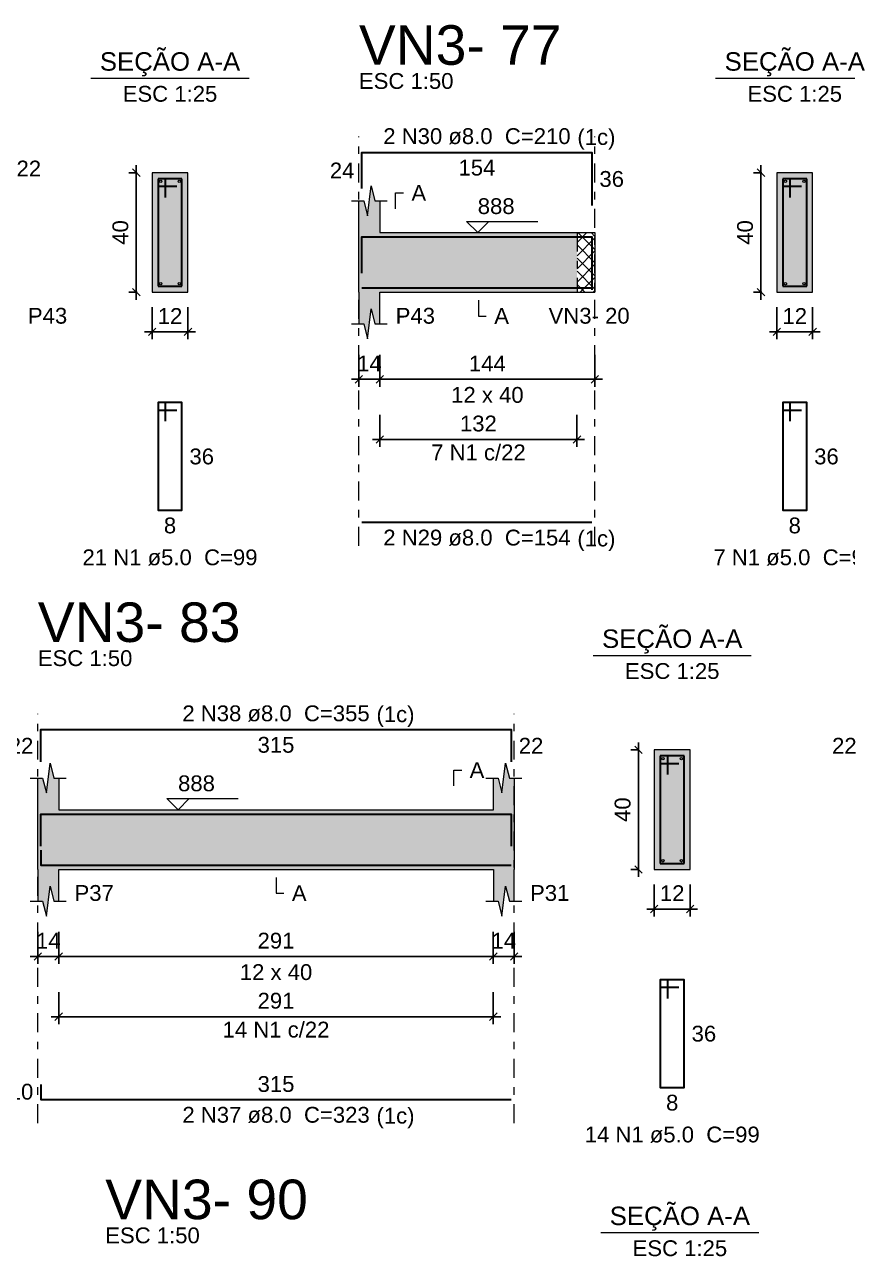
# Model space of a CAD drawing. Header units: millimetres. Extents: x -8 to 605, y -494 to 220.
# Drawn here: x 505.22 to 516.24, y -471.63 to -455.14 of the extents above; entities that cross this region are included whole.
import ezdxf

# ---------------------------------------------------------------- set-up
doc = ezdxf.new("R2010")
doc.units = ezdxf.units.MM
doc.header["$MEASUREMENT"] = 0
doc.linetypes.add('DASHDOT', pattern=[2.54, 1.27, -0.635, 0, -0.635])
doc.linetypes.add('NULL', pattern=[0])
for name, color, linetype, lineweight in [('Descrição da armadura', 7, 'Continuous', 0), ('DT-Barras na forma', 7, 'Continuous', 30), ('DT-Barras no corte', 5, 'Continuous', 5), ('DT-Barras rebatidas', 7, 'Continuous', 30), ('DT-Cotas', 7, 'Continuous', 5), ('DT-Forma', 5, 'Continuous', 5), ('DT-Hachura forma vigas', 252, 'Continuous', 5), ('DT-Hachura intersecção vigas', 9, 'Continuous', 5), ('DT-Hachura seção vigas', 252, 'Continuous', 5), ('DT-Pontilhado', 9, 'DASHDOT', 5), ('DT-Textos', 7, 'Continuous', 5), ('DT-Título', 5, 'Continuous', 20), ('Textos armaduras', 7, 'Continuous', 0)]:
    doc.layers.add(name, color=color, linetype=linetype, lineweight=lineweight)
doc.styles.add('Arial', font='arial.ttf')
doc.dimstyles.new('UM_25.000000', dxfattribs={"dimtxt": 0.18, "dimasz": 0.1, "dimexe": 0.1, "dimexo": 0.2, "dimgap": 0, "dimtad": 1, "dimtih": 1, "dimtoh": 1, "dimdec": 1, "dimlfac": 25, "dimzin": 0, "dimdsep": 46, "dimtxsty": 'Standard', "dimcen": 0.09, "dimdle": 0.1, "dimadec": 1, "dimazin": 2, "dimtfac": 1, "dimtdec": 4, "dimtofl": 0, "dimtmove": 0, "dimatfit": 3, "dimfxl": 1, "dimtolj": 1, "dimarcsym": 0})
doc.dimstyles.new('UM_50.000000', dxfattribs={"dimtxt": 0.18, "dimasz": 0.1, "dimexe": 0.1, "dimexo": 0.2, "dimgap": 0, "dimtad": 1, "dimtih": 1, "dimtoh": 1, "dimdec": 1, "dimlfac": 50, "dimzin": 0, "dimdsep": 46, "dimtxsty": 'Standard', "dimcen": 0.09, "dimdle": 0.1, "dimadec": 1, "dimazin": 2, "dimtfac": 1, "dimtdec": 4, "dimtofl": 0, "dimtmove": 0, "dimatfit": 3, "dimfxl": 1, "dimtolj": 1, "dimarcsym": 0})

# ---------------------------------------------------------------- blocks, each defined once
blk = doc.blocks.new('_Oblique')
at = {"color": 0, "linetype": 'ByBlock', "lineweight": -2}
blk.add_line((-0.5, -0.5), (0.5, 0.5), dxfattribs=at)
blk = doc.blocks.new('*D5170')
at = {"layer": 'Defpoints', "color": 0, "transparency": 16777216}
for p in [(506.72, -457.126), (506.932, -457.126), (506.932, -458.726)]:
    blk.add_point(p, dxfattribs=at)
at = {"layer": 'DT-Cotas', "color": 0, "lineweight": -2, "transparency": 16777216}
for p, q in [((506.72, -458.826), (506.72, -457.026)), ((506.732, -457.126), (506.62, -457.126)), ((506.732, -458.726), (506.62, -458.726))]:
    blk.add_line(p, q, dxfattribs=at)
at = {"layer": 'DT-Cotas', "color": 0, "lineweight": -2, "transparency": 16777216, "xscale": 0.1, "yscale": 0.1, "zscale": 0.1}
for p, rotation in [((506.72, -457.126), 90), ((506.72, -458.726), 270)]:
    blk.add_blockref('_Oblique', p, dxfattribs=dict(at, rotation=rotation))
at = {"layer": 'DT-Cotas', "color": 7, "transparency": 16777216, "insert": (506.508, -457.926), "char_height": 0.2118, "attachment_point": 5, "rotation": 90, "style": 'Arial'}
blk.add_mtext('\\A1;40', dxfattribs=at)
blk = doc.blocks.new('*D5171')
at = {"layer": 'Defpoints', "color": 0, "transparency": 16777216}
for p in [(506.932, -458.726), (507.412, -458.726), (507.412, -459.256)]:
    blk.add_point(p, dxfattribs=at)
at = {"layer": 'DT-Cotas', "color": 0, "lineweight": -2, "transparency": 16777216}
for p, q in [((506.932, -458.926), (506.932, -459.356)), ((507.412, -458.926), (507.412, -459.356)), ((506.832, -459.256), (507.512, -459.256))]:
    blk.add_line(p, q, dxfattribs=at)
at = {"layer": 'DT-Cotas', "color": 0, "lineweight": -2, "transparency": 16777216, "xscale": 0.1, "yscale": 0.1, "zscale": 0.1, "rotation": 180}
blk.add_blockref('_Oblique', (506.932, -459.256), dxfattribs=at)
at = {"layer": 'DT-Cotas', "color": 0, "lineweight": -2, "transparency": 16777216, "xscale": 0.1, "yscale": 0.1, "zscale": 0.1}
blk.add_blockref('_Oblique', (507.412, -459.256), dxfattribs=at)
at = {"layer": 'DT-Cotas', "color": 7, "transparency": 16777216, "insert": (507.172, -459.044), "char_height": 0.2118, "attachment_point": 5, "rotation": 0.0057, "style": 'Arial'}
blk.add_mtext('\\A1;12', dxfattribs=at)
blk = doc.blocks.new('*D5189')
at = {"layer": 'Defpoints', "color": 0, "transparency": 16777216}
for p in [(509.701, -459.362), (509.981, -459.362), (509.981, -459.891)]:
    blk.add_point(p, dxfattribs=at)
at = {"layer": 'DT-Cotas', "color": 0, "lineweight": -2, "transparency": 16777216}
for p, q in [((509.701, -459.562), (509.701, -459.991)), ((509.981, -459.562), (509.981, -459.991)), ((509.601, -459.891), (510.081, -459.891))]:
    blk.add_line(p, q, dxfattribs=at)
at = {"layer": 'DT-Cotas', "color": 0, "lineweight": -2, "transparency": 16777216, "xscale": 0.1, "yscale": 0.1, "zscale": 0.1, "rotation": 180}
blk.add_blockref('_Oblique', (509.701, -459.891), dxfattribs=at)
at = {"layer": 'DT-Cotas', "color": 0, "lineweight": -2, "transparency": 16777216, "xscale": 0.1, "yscale": 0.1, "zscale": 0.1}
blk.add_blockref('_Oblique', (509.981, -459.891), dxfattribs=at)
at = {"layer": 'DT-Cotas', "color": 7, "transparency": 16777216, "insert": (509.841, -459.68), "char_height": 0.2118, "attachment_point": 5, "rotation": 0.0057, "style": 'Arial'}
blk.add_mtext('\\A1;14', dxfattribs=at)
blk = doc.blocks.new('*D5190')
at = {"layer": 'Defpoints', "color": 0, "transparency": 16777216}
for p in [(509.981, -459.362), (512.861, -459.362), (512.861, -459.891)]:
    blk.add_point(p, dxfattribs=at)
at = {"layer": 'DT-Cotas', "color": 0, "lineweight": -2, "transparency": 16777216}
for p, q in [((509.981, -459.562), (509.981, -459.991)), ((512.861, -459.562), (512.861, -459.991)), ((509.881, -459.891), (512.961, -459.891))]:
    blk.add_line(p, q, dxfattribs=at)
at = {"layer": 'DT-Cotas', "color": 0, "lineweight": -2, "transparency": 16777216, "xscale": 0.1, "yscale": 0.1, "zscale": 0.1, "rotation": 180}
blk.add_blockref('_Oblique', (509.981, -459.891), dxfattribs=at)
at = {"layer": 'DT-Cotas', "color": 0, "lineweight": -2, "transparency": 16777216, "xscale": 0.1, "yscale": 0.1, "zscale": 0.1}
blk.add_blockref('_Oblique', (512.861, -459.891), dxfattribs=at)
at = {"layer": 'DT-Cotas', "color": 7, "transparency": 16777216, "insert": (511.421, -459.68), "char_height": 0.2118, "attachment_point": 5, "rotation": 0.0057, "style": 'Arial'}
blk.add_mtext('\\A1;144', dxfattribs=at)
blk = doc.blocks.new('*D5191')
at = {"layer": 'Defpoints', "color": 0, "transparency": 16777216}
for p in [(515.085, -457.126), (515.297, -457.126), (515.297, -458.726)]:
    blk.add_point(p, dxfattribs=at)
at = {"layer": 'DT-Cotas', "color": 0, "lineweight": -2, "transparency": 16777216}
for p, q in [((515.085, -458.826), (515.085, -457.026)), ((515.097, -457.126), (514.985, -457.126)), ((515.097, -458.726), (514.985, -458.726))]:
    blk.add_line(p, q, dxfattribs=at)
at = {"layer": 'DT-Cotas', "color": 0, "lineweight": -2, "transparency": 16777216, "xscale": 0.1, "yscale": 0.1, "zscale": 0.1}
for p, rotation in [((515.085, -457.126), 90), ((515.085, -458.726), 270)]:
    blk.add_blockref('_Oblique', p, dxfattribs=dict(at, rotation=rotation))
at = {"layer": 'DT-Cotas', "color": 7, "transparency": 16777216, "insert": (514.873, -457.926), "char_height": 0.2118, "attachment_point": 5, "rotation": 90, "style": 'Arial'}
blk.add_mtext('\\A1;40', dxfattribs=at)
blk = doc.blocks.new('*D5192')
at = {"layer": 'Defpoints', "color": 0, "transparency": 16777216}
for p in [(515.297, -458.726), (515.777, -458.726), (515.777, -459.256)]:
    blk.add_point(p, dxfattribs=at)
at = {"layer": 'DT-Cotas', "color": 0, "lineweight": -2, "transparency": 16777216}
for p, q in [((515.297, -458.926), (515.297, -459.356)), ((515.777, -458.926), (515.777, -459.356)), ((515.197, -459.256), (515.877, -459.256))]:
    blk.add_line(p, q, dxfattribs=at)
at = {"layer": 'DT-Cotas', "color": 0, "lineweight": -2, "transparency": 16777216, "xscale": 0.1, "yscale": 0.1, "zscale": 0.1, "rotation": 180}
blk.add_blockref('_Oblique', (515.297, -459.256), dxfattribs=at)
at = {"layer": 'DT-Cotas', "color": 0, "lineweight": -2, "transparency": 16777216, "xscale": 0.1, "yscale": 0.1, "zscale": 0.1}
blk.add_blockref('_Oblique', (515.777, -459.256), dxfattribs=at)
at = {"layer": 'DT-Cotas', "color": 7, "transparency": 16777216, "insert": (515.537, -459.044), "char_height": 0.2118, "attachment_point": 5, "rotation": 0.0057, "style": 'Arial'}
blk.add_mtext('\\A1;12', dxfattribs=at)
blk = doc.blocks.new('*D5193')
at = {"layer": 'Defpoints', "color": 0, "transparency": 16777216}
for p in [(509.981, -460.167), (512.621, -460.167), (512.621, -460.696)]:
    blk.add_point(p, dxfattribs=at)
at = {"layer": 'DT-Cotas', "color": 0, "lineweight": -2, "transparency": 16777216}
for p, q in [((509.981, -460.367), (509.981, -460.796)), ((512.621, -460.367), (512.621, -460.796)), ((509.881, -460.696), (512.721, -460.696))]:
    blk.add_line(p, q, dxfattribs=at)
at = {"layer": 'DT-Cotas', "color": 0, "lineweight": -2, "transparency": 16777216, "xscale": 0.1, "yscale": 0.1, "zscale": 0.1, "rotation": 180}
blk.add_blockref('_Oblique', (509.981, -460.696), dxfattribs=at)
at = {"layer": 'DT-Cotas', "color": 0, "lineweight": -2, "transparency": 16777216, "xscale": 0.1, "yscale": 0.1, "zscale": 0.1}
blk.add_blockref('_Oblique', (512.621, -460.696), dxfattribs=at)
at = {"layer": 'DT-Cotas', "color": 7, "transparency": 16777216, "insert": (511.301, -460.484), "char_height": 0.2118, "attachment_point": 5, "rotation": 0.0057, "style": 'Arial'}
blk.add_mtext('\\A1;132', dxfattribs=at)
blk = doc.blocks.new('*D5237')
at = {"layer": 'Defpoints', "color": 0, "transparency": 16777216}
for p in [(505.401, -467.086), (505.681, -467.086), (505.681, -467.615)]:
    blk.add_point(p, dxfattribs=at)
at = {"layer": 'DT-Cotas', "color": 0, "lineweight": -2, "transparency": 16777216}
for p, q in [((505.401, -467.286), (505.401, -467.715)), ((505.681, -467.286), (505.681, -467.715)), ((505.301, -467.615), (505.781, -467.615))]:
    blk.add_line(p, q, dxfattribs=at)
at = {"layer": 'DT-Cotas', "color": 0, "lineweight": -2, "transparency": 16777216, "xscale": 0.1, "yscale": 0.1, "zscale": 0.1, "rotation": 180}
blk.add_blockref('_Oblique', (505.401, -467.615), dxfattribs=at)
at = {"layer": 'DT-Cotas', "color": 0, "lineweight": -2, "transparency": 16777216, "xscale": 0.1, "yscale": 0.1, "zscale": 0.1}
blk.add_blockref('_Oblique', (505.681, -467.615), dxfattribs=at)
at = {"layer": 'DT-Cotas', "color": 7, "transparency": 16777216, "insert": (505.541, -467.404), "char_height": 0.2118, "attachment_point": 5, "rotation": 0.0057, "style": 'Arial'}
blk.add_mtext('\\A1;14', dxfattribs=at)
blk = doc.blocks.new('*D5238')
at = {"layer": 'Defpoints', "color": 0, "transparency": 16777216}
for p in [(505.681, -467.086), (511.501, -467.086), (511.501, -467.615)]:
    blk.add_point(p, dxfattribs=at)
at = {"layer": 'DT-Cotas', "color": 0, "lineweight": -2, "transparency": 16777216}
for p, q in [((505.681, -467.286), (505.681, -467.715)), ((511.501, -467.286), (511.501, -467.715)), ((505.581, -467.615), (511.601, -467.615))]:
    blk.add_line(p, q, dxfattribs=at)
at = {"layer": 'DT-Cotas', "color": 0, "lineweight": -2, "transparency": 16777216, "xscale": 0.1, "yscale": 0.1, "zscale": 0.1, "rotation": 180}
blk.add_blockref('_Oblique', (505.681, -467.615), dxfattribs=at)
at = {"layer": 'DT-Cotas', "color": 0, "lineweight": -2, "transparency": 16777216, "xscale": 0.1, "yscale": 0.1, "zscale": 0.1}
blk.add_blockref('_Oblique', (511.501, -467.615), dxfattribs=at)
at = {"layer": 'DT-Cotas', "color": 7, "transparency": 16777216, "insert": (508.591, -467.404), "char_height": 0.2118, "attachment_point": 5, "style": 'Arial'}
blk.add_mtext('\\A1;291', dxfattribs=at)
blk = doc.blocks.new('*D5239')
at = {"layer": 'Defpoints', "color": 0, "transparency": 16777216}
for p in [(511.501, -467.086), (511.781, -467.086), (511.781, -467.615)]:
    blk.add_point(p, dxfattribs=at)
at = {"layer": 'DT-Cotas', "color": 0, "lineweight": -2, "transparency": 16777216}
for p, q in [((511.501, -467.286), (511.501, -467.715)), ((511.781, -467.286), (511.781, -467.715)), ((511.401, -467.615), (511.881, -467.615))]:
    blk.add_line(p, q, dxfattribs=at)
at = {"layer": 'DT-Cotas', "color": 0, "lineweight": -2, "transparency": 16777216, "xscale": 0.1, "yscale": 0.1, "zscale": 0.1, "rotation": 180}
blk.add_blockref('_Oblique', (511.501, -467.615), dxfattribs=at)
at = {"layer": 'DT-Cotas', "color": 0, "lineweight": -2, "transparency": 16777216, "xscale": 0.1, "yscale": 0.1, "zscale": 0.1}
blk.add_blockref('_Oblique', (511.781, -467.615), dxfattribs=at)
at = {"layer": 'DT-Cotas', "color": 7, "transparency": 16777216, "insert": (511.641, -467.404), "char_height": 0.2118, "attachment_point": 5, "rotation": 0.0057, "style": 'Arial'}
blk.add_mtext('\\A1;14', dxfattribs=at)
blk = doc.blocks.new('*D5211')
at = {"layer": 'Defpoints', "color": 0, "transparency": 16777216}
for p in [(513.444, -464.85), (513.656, -464.85), (513.656, -466.45)]:
    blk.add_point(p, dxfattribs=at)
at = {"layer": 'DT-Cotas', "color": 0, "lineweight": -2, "transparency": 16777216}
for p, q in [((513.444, -466.55), (513.444, -464.75)), ((513.456, -464.85), (513.344, -464.85)), ((513.456, -466.45), (513.344, -466.45))]:
    blk.add_line(p, q, dxfattribs=at)
at = {"layer": 'DT-Cotas', "color": 0, "lineweight": -2, "transparency": 16777216, "xscale": 0.1, "yscale": 0.1, "zscale": 0.1}
for p, rotation in [((513.444, -464.85), 90), ((513.444, -466.45), 270)]:
    blk.add_blockref('_Oblique', p, dxfattribs=dict(at, rotation=rotation))
at = {"layer": 'DT-Cotas', "color": 7, "transparency": 16777216, "insert": (513.233, -465.65), "char_height": 0.2118, "attachment_point": 5, "rotation": 90, "style": 'Arial'}
blk.add_mtext('\\A1;40', dxfattribs=at)
blk = doc.blocks.new('*D5212')
at = {"layer": 'Defpoints', "color": 0, "transparency": 16777216}
for p in [(513.656, -466.45), (514.136, -466.45), (514.136, -466.98)]:
    blk.add_point(p, dxfattribs=at)
at = {"layer": 'DT-Cotas', "color": 0, "lineweight": -2, "transparency": 16777216}
for p, q in [((513.656, -466.65), (513.656, -467.08)), ((514.136, -466.65), (514.136, -467.08)), ((513.556, -466.98), (514.236, -466.98))]:
    blk.add_line(p, q, dxfattribs=at)
at = {"layer": 'DT-Cotas', "color": 0, "lineweight": -2, "transparency": 16777216, "xscale": 0.1, "yscale": 0.1, "zscale": 0.1, "rotation": 180}
blk.add_blockref('_Oblique', (513.656, -466.98), dxfattribs=at)
at = {"layer": 'DT-Cotas', "color": 0, "lineweight": -2, "transparency": 16777216, "xscale": 0.1, "yscale": 0.1, "zscale": 0.1}
blk.add_blockref('_Oblique', (514.136, -466.98), dxfattribs=at)
at = {"layer": 'DT-Cotas', "color": 7, "transparency": 16777216, "insert": (513.896, -466.768), "char_height": 0.2118, "attachment_point": 5, "rotation": 0.0057, "style": 'Arial'}
blk.add_mtext('\\A1;12', dxfattribs=at)
blk = doc.blocks.new('*D5213')
at = {"layer": 'Defpoints', "color": 0, "transparency": 16777216}
for p in [(505.681, -467.891), (511.501, -467.891), (511.501, -468.42)]:
    blk.add_point(p, dxfattribs=at)
at = {"layer": 'DT-Cotas', "color": 0, "lineweight": -2, "transparency": 16777216}
for p, q in [((505.681, -468.091), (505.681, -468.52)), ((511.501, -468.091), (511.501, -468.52)), ((505.581, -468.42), (511.601, -468.42))]:
    blk.add_line(p, q, dxfattribs=at)
at = {"layer": 'DT-Cotas', "color": 0, "lineweight": -2, "transparency": 16777216, "xscale": 0.1, "yscale": 0.1, "zscale": 0.1, "rotation": 180}
blk.add_blockref('_Oblique', (505.681, -468.42), dxfattribs=at)
at = {"layer": 'DT-Cotas', "color": 0, "lineweight": -2, "transparency": 16777216, "xscale": 0.1, "yscale": 0.1, "zscale": 0.1}
blk.add_blockref('_Oblique', (511.501, -468.42), dxfattribs=at)
at = {"layer": 'DT-Cotas', "color": 7, "transparency": 16777216, "insert": (508.591, -468.208), "char_height": 0.2118, "attachment_point": 5, "style": 'Arial'}
blk.add_mtext('\\A1;291', dxfattribs=at)

msp = doc.modelspace()

# ---------------------------------------------------------------- hatches: boundary and pattern name
at = {"layer": 'DT-Hachura forma vigas', "linetype": 'Continuous'}
for points in [[(509.9813, -458.7264), (512.6215, -458.7264), (512.6215, -457.9264), (509.9813, -457.9264), (509.9813, -457.5028), (509.9163, -457.5028), (509.8663, -457.3028), (509.8163, -457.7028), (509.7663, -457.5028), (509.7013, -457.5028), (509.7013, -457.9264), (509.7013, -458.7264), (509.7013, -459.15), (509.7663, -459.15), (509.8163, -459.35), (509.8663, -458.95), (509.9163, -459.15), (509.9813, -459.15), (509.9813, -458.7264)], [(511.7811, -466.874), (511.7811, -466.4504), (511.7811, -465.6504), (511.7811, -465.2268), (511.7161, -465.2268), (511.6661, -465.0268), (511.6161, -465.4268), (511.5661, -465.2268), (511.5011, -465.2268), (511.5011, -465.6504), (505.6813, -465.6504), (505.6813, -465.2268), (505.6163, -465.2268), (505.5663, -465.0268), (505.5163, -465.4268), (505.4663, -465.2268), (505.4013, -465.2268), (505.4013, -465.6504), (505.4013, -466.4504), (505.4013, -466.874), (505.4663, -466.874), (505.5163, -467.074), (505.5663, -466.674), (505.6163, -466.874), (505.6813, -466.874), (505.6813, -466.4504), (511.5011, -466.4504), (511.5011, -466.874), (511.5661, -466.874), (511.6161, -467.074), (511.6661, -466.674), (511.7161, -466.874), (511.7811, -466.874)]]:
    msp.add_hatch(color=252, dxfattribs=at).paths.add_polyline_path(points)
at = {"layer": 'DT-Hachura intersecção vigas', "linetype": 'Continuous'}
h = msp.add_hatch(dxfattribs=at)
h.set_pattern_fill('ANSI37', color=9, style=0)
h.set_pattern_definition([(45, (491.48074, -487.50912), (-0.08838835, 0.08838835), []), (135, (491.48074, -487.50912), (-0.08838835, -0.08838835), [])])
h.paths.add_polyline_path([(512.6215, -458.7264), (512.8615, -458.7264), (512.8615, -457.9264), (512.6215, -457.9264), (512.6215, -458.7264)])
at = {"layer": 'DT-Hachura seção vigas', "linetype": 'Continuous'}
for points in [[(506.9317, -458.7264), (506.9317, -458.7264), (507.4117, -458.7264), (507.4117, -457.1264), (506.9317, -457.1264), (506.9317, -458.7264)], [(515.297, -458.7264), (515.297, -458.7264), (515.777, -458.7264), (515.777, -457.1264), (515.297, -457.1264), (515.297, -458.7264)], [(513.6562, -466.4504), (513.6562, -466.4504), (514.1362, -466.4504), (514.1362, -464.8504), (513.6562, -464.8504), (513.6562, -466.4504)]]:
    msp.add_hatch(color=252, dxfattribs=at).paths.add_polyline_path(points)

# ---------------------------------------------------------------- linework, layer by layer
at = {"layer": 'DT-Barras na forma'}
for p, q in [((507.1117, -457.2064), (507.0117, -457.2064)), ((507.0117, -457.2064), (507.0117, -458.6464)), ((507.3317, -457.2064), (507.0117, -457.2064)), ((507.0117, -457.2064), (507.0117, -457.3064)), ((507.1117, -457.4564), (507.1117, -457.2064)), ((507.3317, -458.6464), (507.3317, -457.2064)), ((515.477, -457.2064), (515.377, -457.2064)), ((515.377, -457.2064), (515.377, -458.6464)), ((515.697, -457.2064), (515.377, -457.2064)), ((515.377, -457.2064), (515.377, -457.3064)), ((515.477, -457.4564), (515.477, -457.2064)), ((515.697, -458.6464), (515.697, -457.2064)), ((507.0117, -457.3064), (507.2617, -457.3064)), ((515.377, -457.3064), (515.627, -457.3064)), ((507.0117, -458.6464), (507.3317, -458.6464)), ((515.377, -458.6464), (515.697, -458.6464)), ((513.8362, -464.9304), (513.7362, -464.9304)), ((513.7362, -464.9304), (513.7362, -466.3704)), ((514.0562, -464.9304), (513.7362, -464.9304)), ((513.7362, -464.9304), (513.7362, -465.0304)), ((513.8362, -465.1804), (513.8362, -464.9304)), ((514.0562, -466.3704), (514.0562, -464.9304)), ((513.7362, -465.0304), (513.9862, -465.0304)), ((513.7362, -466.3704), (514.0562, -466.3704))]:
    msp.add_line(p, q, dxfattribs=at)
for points in [[(509.7413, -458.4684), (509.7413, -457.9844), (512.8215, -457.9844), (512.8215, -458.6944)], [(509.7413, -458.6684), (512.8215, -458.6684)], [(505.4413, -466.1401), (505.4413, -465.7084), (511.7411, -465.7084), (511.7411, -466.1401)], [(505.4413, -466.1924), (505.4413, -466.3924), (511.7411, -466.3924)]]:
    msp.add_lwpolyline(points, dxfattribs=at)
at = {"layer": 'DT-Barras no corte'}
for centre in [(507.0477, -457.2424), (507.2957, -457.2424), (515.413, -457.2424), (515.661, -457.2424), (507.0477, -458.6104), (507.2957, -458.6104), (515.413, -458.6104), (515.661, -458.6104), (513.7722, -464.9664), (514.0202, -464.9664), (513.7722, -466.3344), (514.0202, -466.3344)]:
    msp.add_circle(centre, 0.016, dxfattribs=at)
at = {"layer": 'DT-Barras rebatidas'}
for points in [[(509.7413, -457.3388), (509.7413, -456.8548), (512.8215, -456.8548), (512.8215, -457.5648)], [(507.1117, -460.4531), (507.1117, -460.2031), (507.0117, -460.2031), (507.0117, -461.6431), (507.3317, -461.6431), (507.3317, -460.2031), (507.0117, -460.2031), (507.0117, -460.3031), (507.2617, -460.3031)], [(515.477, -460.4531), (515.477, -460.2031), (515.377, -460.2031), (515.377, -461.6431), (515.697, -461.6431), (515.697, -460.2031), (515.377, -460.2031), (515.377, -460.3031), (515.627, -460.3031)], [(509.7413, -461.8031), (512.8215, -461.8031)], [(505.4413, -465.0105), (505.4413, -464.5788), (511.7411, -464.5788), (511.7411, -465.0105)], [(513.8362, -468.1771), (513.8362, -467.9271), (513.7362, -467.9271), (513.7362, -469.3671), (514.0562, -469.3671), (514.0562, -467.9271), (513.7362, -467.9271), (513.7362, -468.0271), (513.9862, -468.0271)], [(505.4413, -469.3271), (505.4413, -469.5271), (511.7411, -469.5271)]]:
    msp.add_lwpolyline(points, dxfattribs=at)
at = {"layer": 'DT-Forma'}
for p, q in [((507.4117, -457.1264), (506.9317, -457.1264)), ((506.9317, -457.1264), (506.9317, -458.7264)), ((507.4117, -458.7264), (507.4117, -457.1264)), ((515.777, -457.1264), (515.297, -457.1264)), ((515.297, -457.1264), (515.297, -458.7264)), ((515.777, -458.7264), (515.777, -457.1264)), ((509.8163, -457.7028), (509.8663, -457.3028)), ((509.8663, -457.3028), (509.9163, -457.5028)), ((509.6013, -457.5028), (509.7663, -457.5028)), ((509.7013, -457.9264), (509.7013, -457.5028)), ((509.7663, -457.5028), (509.8163, -457.7028)), ((509.9163, -457.5028), (510.0813, -457.5028)), ((509.9813, -457.5028), (509.9813, -457.9264)), ((509.9813, -457.9264), (512.6215, -457.9264)), ((512.6215, -457.9264), (512.8615, -457.9264)), ((506.9317, -458.7264), (507.4117, -458.7264)), ((509.7013, -458.7264), (509.7013, -459.15)), ((509.9813, -459.15), (509.9813, -458.7264)), ((509.9813, -458.7264), (512.6215, -458.7264)), ((512.6215, -458.7264), (512.8615, -458.7264)), ((515.297, -458.7264), (515.777, -458.7264)), ((509.8163, -459.35), (509.8663, -458.95)), ((509.8663, -458.95), (509.9163, -459.15)), ((509.6013, -459.15), (509.7663, -459.15)), ((509.7663, -459.15), (509.8163, -459.35)), ((509.9163, -459.15), (510.0813, -459.15)), ((514.1362, -464.8504), (513.6562, -464.8504)), ((513.6562, -464.8504), (513.6562, -466.4504)), ((514.1362, -466.4504), (514.1362, -464.8504)), ((505.5163, -465.4268), (505.5663, -465.0268)), ((505.5663, -465.0268), (505.6163, -465.2268)), ((511.6161, -465.4268), (511.6661, -465.0268)), ((511.6661, -465.0268), (511.7161, -465.2268)), ((505.3013, -465.2268), (505.4663, -465.2268)), ((505.4013, -465.6504), (505.4013, -465.2268)), ((505.4663, -465.2268), (505.5163, -465.4268)), ((505.6163, -465.2268), (505.7813, -465.2268)), ((505.6813, -465.2268), (505.6813, -465.6504)), ((511.4011, -465.2268), (511.5661, -465.2268)), ((511.5011, -465.6504), (511.5011, -465.2268)), ((511.5661, -465.2268), (511.6161, -465.4268)), ((511.7161, -465.2268), (511.8811, -465.2268)), ((511.7811, -465.2268), (511.7811, -465.6504)), ((505.6813, -465.6504), (511.5011, -465.6504)), ((505.4013, -466.4504), (505.4013, -466.874)), ((505.6813, -466.874), (505.6813, -466.4504)), ((505.6813, -466.4504), (511.5011, -466.4504)), ((511.5011, -466.4504), (511.5011, -466.874)), ((511.7811, -466.874), (511.7811, -466.4504)), ((513.6562, -466.4504), (514.1362, -466.4504)), ((505.5163, -467.074), (505.5663, -466.674)), ((505.5663, -466.674), (505.6163, -466.874)), ((511.6161, -467.074), (511.6661, -466.674)), ((511.6661, -466.674), (511.7161, -466.874)), ((505.3013, -466.874), (505.4663, -466.874)), ((505.4663, -466.874), (505.5163, -467.074)), ((505.6163, -466.874), (505.7813, -466.874)), ((511.4011, -466.874), (511.5661, -466.874)), ((511.5661, -466.874), (511.6161, -467.074)), ((511.7161, -466.874), (511.8811, -466.874))]:
    msp.add_line(p, q, dxfattribs=at)
at = {"layer": 'DT-Forma', "linetype": 'Continuous'}
for p, q in [((509.7013, -458.7264), (509.7013, -457.9264)), ((512.8615, -457.9264), (512.8615, -458.7264)), ((505.4013, -466.4504), (505.4013, -465.6504)), ((511.7811, -465.6504), (511.7811, -466.4504))]:
    msp.add_line(p, q, dxfattribs=at)
at = {"layer": 'DT-Pontilhado', "ltscale": 0.2}
for p, q in [((509.7013, -462.1208), (509.7013, -456.643)), ((512.8615, -462.1208), (512.8615, -456.643)), ((512.6215, -457.9264), (512.6215, -458.7264)), ((505.4013, -469.8448), (505.4013, -464.367)), ((511.7811, -469.8448), (511.7811, -464.367))]:
    msp.add_line(p, q, dxfattribs=at)
at = {"layer": 'DT-Textos'}
for p, q in [((506.1127, -455.8615), (508.2307, -455.8615)), ((514.478, -455.8615), (516.596, -455.8615)), ((512.8372, -463.5855), (514.9552, -463.5855)), ((512.9401, -471.3095), (515.0581, -471.3095))]:
    msp.add_line(p, q, dxfattribs=at)
for points in [[(510.1931, -457.6087), (510.1931, -457.3969), (510.299, -457.3969)], [(511.4405, -457.7782), (511.2922, -457.9264), (511.144, -457.7782), (512.0971, -457.7782)], [(511.3014, -458.8323), (511.3014, -459.0441), (511.4073, -459.0441)], [(510.9716, -465.3327), (510.9716, -465.1209), (511.0775, -465.1209)], [(507.4272, -465.5022), (507.2789, -465.6504), (507.1307, -465.5022), (508.0838, -465.5022)], [(508.5912, -466.5563), (508.5912, -466.7681), (508.6971, -466.7681)]]:
    msp.add_lwpolyline(points, dxfattribs=at)

# ---------------------------------------------------------------- texts
at = {"layer": 'Descrição da armadura', "linetype": 'NULL', "char_height": 0.2118, "attachment_point": 8, "line_spacing_factor": 0.9, "style": 'Arial'}
for s, insert, width in [('2 N30 ø8.0  C=210', (511.2814, -456.7485), 5.015721), ('7 N1 c/22', (511.3014, -460.9779), 2.53256), ('2 N29 ø8.0  C=154', (511.2814, -462.1205), 5.015721), ('21 N1 ø5.0  C=99', (507.1717, -462.3845), 4.686721), ('7 N1 ø5.0  C=99', (515.5374, -462.3845), 4.35772), ('2 N38 ø8.0  C=355', (508.5914, -464.4725), 5.015721), ('14 N1 c/22', (508.5912, -468.7019), 2.86156), ('2 N37 ø8.0  C=323', (508.5914, -469.8445), 5.015721), ('14 N1 ø5.0  C=99', (513.8964, -470.1085), 4.686721)]:
    msp.add_mtext(s, dxfattribs=dict(at, insert=insert, width=width))
at = {"layer": 'DT-Textos', "linetype": 'NULL', "line_spacing_factor": 0.798, "style": 'Arial'}
for s, insert, char_height, width, attachment_point in [('SEÇÃO A-A', (507.1717, -455.8374), 0.2471, 3.760741, 8), ('SEÇÃO A-A', (515.5374, -455.8374), 0.2471, 3.760741, 8), ('ESC 1:50', (509.7014, -456.0075), 0.2118, 2.532883, 7), ('ESC 1:25', (507.1717, -456.1795), 0.2118, 2.532883, 8), ('ESC 1:25', (515.5374, -456.1795), 0.2118, 2.532883, 8), ('(1c)', (512.6264, -456.8184), 0.2118, 1.018965, 7), ('A', (510.4044, -457.5025), 0.2118, 0.394865, 7), ('888', (511.2924, -457.6825), 0.2118, 0.987001, 7), ('P43', (505.2687, -459.1495), 0.2118, 1.052866, 7), ('P43', (510.1934, -459.1495), 0.2118, 1.052866, 7), ('A', (511.5134, -459.1495), 0.2118, 0.394865, 7), ('VN3- 20', (512.2411, -459.1495), 0.2118, 2.170627, 7), ('12 x 40', (511.4214, -460.2085), 0.2118, 1.940747, 8), ('(1c)', (512.6264, -462.1904), 0.2118, 1.018965, 7), ('SEÇÃO A-A', (513.8964, -463.5614), 0.2471, 3.760741, 8), ('ESC 1:50', (505.4014, -463.7315), 0.2118, 2.532883, 7), ('ESC 1:25', (513.8964, -463.9035), 0.2118, 2.532883, 8), ('(1c)', (509.9364, -464.5424), 0.2118, 1.018965, 7), ('A', (511.1834, -465.2265), 0.2118, 0.394865, 7), ('888', (507.2794, -465.4065), 0.2118, 0.987001, 7), ('P37', (505.8934, -466.8735), 0.2118, 1.052866, 7), ('A', (508.8034, -466.8735), 0.2118, 0.394865, 7), ('P31', (511.9924, -466.8735), 0.2118, 1.052866, 7), ('12 x 40', (508.5914, -467.9325), 0.2118, 1.940747, 8), ('(1c)', (509.9364, -469.9144), 0.2118, 1.018965, 7), ('SEÇÃO A-A', (513.9991, -471.2854), 0.2471, 3.760741, 8), ('ESC 1:50', (506.3041, -471.4555), 0.2118, 2.532883, 7), ('ESC 1:25', (513.9991, -471.6275), 0.2118, 2.532883, 8)]:
    msp.add_mtext(s, dxfattribs=dict(at, insert=insert, char_height=char_height, width=width, attachment_point=attachment_point))
at = {"layer": 'DT-Título', "linetype": 'NULL', "char_height": 0.5295, "width": 5.426568, "attachment_point": 7, "line_spacing_factor": 0.798, "style": 'Arial'}
for s, insert in [('VN3- 77', (509.7014, -455.6897)), ('VN3- 83', (505.4014, -463.4137)), ('VN3- 90', (506.3041, -471.1377))]:
    msp.add_mtext(s, dxfattribs=dict(at, insert=insert))
at = {"layer": 'Textos armaduras', "linetype": 'NULL', "char_height": 0.2118, "line_spacing_factor": 0.9, "style": 'Arial'}
for s, insert, width, attachment_point in [('22', (505.1166, -456.9648), 1.058001, 1), ('24', (509.6413, -457.2027), 1.058001, 9), ('154', (511.2814, -456.9521), 1.387001, 2), ('36', (512.9215, -457.1039), 1.058001, 1), ('36', (507.4317, -460.8172), 1.058001, 1), ('36', (515.797, -460.8172), 1.058001, 1), ('8', (507.1717, -461.7404), 0.729, 2), ('8', (515.537, -461.7404), 0.729, 2), ('22', (505.3413, -464.9006), 1.058001, 9), ('315', (508.5912, -464.6761), 1.387001, 2), ('22', (511.8411, -464.6888), 1.058001, 1), ('22', (516.3657, -464.9006), 1.058001, 9), ('36', (514.1562, -468.5412), 1.058001, 1), ('315', (508.5912, -469.4298), 1.387001, 8), ('10', (505.3413, -469.533), 1.058001, 9), ('8', (513.8962, -469.4644), 0.729, 2)]:
    msp.add_mtext(s, dxfattribs=dict(at, insert=insert, width=width, attachment_point=attachment_point))

# ---------------------------------------------------------------- dimensions: what is measured, and where the dimension line sits
at = {"layer": 'DT-Cotas'}
for base, p1, p2, picture, middle in [((506.7199, -457.1264), (506.9317, -458.7264), (506.9317, -457.1264), '*D5170', (506.5081, -457.9264)), ((515.0852, -457.1264), (515.297, -458.7264), (515.297, -457.1264), '*D5191', (514.8734, -457.9264)), ((513.4444, -464.8504), (513.6562, -466.4504), (513.6562, -464.8504), '*D5211', (513.2326, -465.6504))]:
    dim = msp.add_linear_dim(base=base, p1=p1, p2=p2, angle=90, dimstyle='UM_25.000000', override={"dimtxt": 0.2118, "dimasz": 0.1, "dimexe": 0.1, "dimexo": 0.2, "dimtad": 1, "dimtih": 0, "dimtoh": 0, "dimdec": 1, "dimlfac": 25, "dimzin": 8, "dimtxsty": 'Arial', "dimblk": 'Oblique', "dimblk1": 'Oblique', "dimblk2": 'Oblique', "dimsah": 1, "dimdle": 0.1, "dimse1": 0, "dimse2": 0, "dimclrt": 7, "dimadec": 1, "dimazin": 3, "dimtmove": 2, "dimldrblk": 'Oblique'}, dxfattribs=at)
    dim.commit()
    dim.dimension.update_dxf_attribs({"geometry": picture, "text_midpoint": middle, "dimtype": 160, "text_rotation": 90})
for base, p1, p2, dimstyle, override, picture, middle in [((507.4117, -459.2559), (506.9317, -458.7264), (507.4117, -458.7264), 'UM_25.000000', {"dimtxt": 0.2118, "dimasz": 0.1, "dimexe": 0.1, "dimexo": 0.2, "dimtad": 1, "dimtih": 0, "dimtoh": 0, "dimdec": 1, "dimlfac": 25, "dimzin": 8, "dimtxsty": 'Arial', "dimblk": 'Oblique', "dimblk1": 'Oblique', "dimblk2": 'Oblique', "dimsah": 1, "dimdle": 0.1, "dimse1": 0, "dimse2": 0, "dimclrt": 7, "dimadec": 1, "dimazin": 3, "dimtmove": 2, "dimldrblk": 'Oblique'}, '*D5171', (507.1717, -459.0441)), ((515.777, -459.2559), (515.297, -458.7264), (515.777, -458.7264), 'UM_25.000000', {"dimtxt": 0.2118, "dimasz": 0.1, "dimexe": 0.1, "dimexo": 0.2, "dimtad": 1, "dimtih": 0, "dimtoh": 0, "dimdec": 1, "dimlfac": 25, "dimzin": 8, "dimtxsty": 'Arial', "dimblk": 'Oblique', "dimblk1": 'Oblique', "dimblk2": 'Oblique', "dimsah": 1, "dimdle": 0.1, "dimse1": 0, "dimse2": 0, "dimclrt": 7, "dimadec": 1, "dimazin": 3, "dimtmove": 2, "dimldrblk": 'Oblique'}, '*D5192', (515.537, -459.0441)), ((509.9813, -459.8913), (509.7013, -459.3618), (509.9813, -459.3618), 'UM_50.000000', {"dimtxt": 0.2118, "dimasz": 0.1, "dimexe": 0.1, "dimexo": 0.2, "dimtad": 1, "dimtih": 0, "dimtoh": 0, "dimdec": 1, "dimlfac": 50, "dimzin": 8, "dimtxsty": 'Arial', "dimblk": 'Oblique', "dimblk1": 'Oblique', "dimblk2": 'Oblique', "dimsah": 1, "dimdle": 0.1, "dimse1": 0, "dimse2": 0, "dimclrt": 7, "dimadec": 1, "dimazin": 3, "dimtmove": 2, "dimldrblk": 'Oblique'}, '*D5189', (509.8413, -459.6795)), ((512.8615, -459.8913), (509.9813, -459.3618), (512.8615, -459.3618), 'UM_50.000000', {"dimtxt": 0.2118, "dimasz": 0.1, "dimexe": 0.1, "dimexo": 0.2, "dimtad": 1, "dimtih": 0, "dimtoh": 0, "dimdec": 1, "dimlfac": 50, "dimzin": 8, "dimtxsty": 'Arial', "dimblk": 'Oblique', "dimblk1": 'Oblique', "dimblk2": 'Oblique', "dimsah": 1, "dimdle": 0.1, "dimse1": 0, "dimse2": 0, "dimclrt": 7, "dimadec": 1, "dimazin": 3, "dimtmove": 2, "dimldrblk": 'Oblique'}, '*D5190', (511.4214, -459.6795)), ((512.6215, -460.6962), (509.9813, -460.1667), (512.6215, -460.1667), 'UM_50.000000', {"dimtxt": 0.2118, "dimasz": 0.1, "dimexe": 0.1, "dimexo": 0.2, "dimtad": 1, "dimtih": 0, "dimtoh": 0, "dimdec": 1, "dimlfac": 50, "dimzin": 8, "dimtxsty": 'Arial', "dimblk": 'Oblique', "dimblk1": 'Oblique', "dimblk2": 'Oblique', "dimsah": 1, "dimdle": 0.1, "dimse1": 0, "dimse2": 0, "dimclrt": 7, "dimadec": 1, "dimazin": 3, "dimtmove": 2, "dimldrblk": 'Oblique'}, '*D5193', (511.3014, -460.4844)), ((514.1362, -466.9799), (513.6562, -466.4504), (514.1362, -466.4504), 'UM_25.000000', {"dimtxt": 0.2118, "dimasz": 0.1, "dimexe": 0.1, "dimexo": 0.2, "dimtad": 1, "dimtih": 0, "dimtoh": 0, "dimdec": 1, "dimlfac": 25, "dimzin": 8, "dimtxsty": 'Arial', "dimblk": 'Oblique', "dimblk1": 'Oblique', "dimblk2": 'Oblique', "dimsah": 1, "dimdle": 0.1, "dimse1": 0, "dimse2": 0, "dimclrt": 7, "dimadec": 1, "dimazin": 3, "dimtmove": 2, "dimldrblk": 'Oblique'}, '*D5212', (513.8962, -466.7681)), ((505.6813, -467.6153), (505.4013, -467.0858), (505.6813, -467.0858), 'UM_50.000000', {"dimtxt": 0.2118, "dimasz": 0.1, "dimexe": 0.1, "dimexo": 0.2, "dimtad": 1, "dimtih": 0, "dimtoh": 0, "dimdec": 1, "dimlfac": 50, "dimzin": 8, "dimtxsty": 'Arial', "dimblk": 'Oblique', "dimblk1": 'Oblique', "dimblk2": 'Oblique', "dimsah": 1, "dimdle": 0.1, "dimse1": 0, "dimse2": 0, "dimclrt": 7, "dimadec": 1, "dimazin": 3, "dimtmove": 2, "dimldrblk": 'Oblique'}, '*D5237', (505.5413, -467.4035)), ((511.7811, -467.6153), (511.5011, -467.0858), (511.7811, -467.0858), 'UM_50.000000', {"dimtxt": 0.2118, "dimasz": 0.1, "dimexe": 0.1, "dimexo": 0.2, "dimtad": 1, "dimtih": 0, "dimtoh": 0, "dimdec": 1, "dimlfac": 50, "dimzin": 8, "dimtxsty": 'Arial', "dimblk": 'Oblique', "dimblk1": 'Oblique', "dimblk2": 'Oblique', "dimsah": 1, "dimdle": 0.1, "dimse1": 0, "dimse2": 0, "dimclrt": 7, "dimadec": 1, "dimazin": 3, "dimtmove": 2, "dimldrblk": 'Oblique'}, '*D5239', (511.6411, -467.4035))]:
    dim = msp.add_linear_dim(base=base, p1=p1, p2=p2, dimstyle=dimstyle, override=override, dxfattribs=at)
    dim.commit()
    dim.dimension.update_dxf_attribs({"geometry": picture, "text_midpoint": middle, "dimtype": 160, "text_rotation": 0.00573})
for base, p1, p2, picture, middle in [((511.5011, -467.6153), (505.6813, -467.0858), (511.5011, -467.0858), '*D5238', (508.5912, -467.4035)), ((511.5011, -468.4202), (505.6813, -467.8907), (511.5011, -467.8907), '*D5213', (508.5912, -468.2084))]:
    dim = msp.add_linear_dim(base=base, p1=p1, p2=p2, dimstyle='UM_50.000000', override={"dimtxt": 0.2118, "dimasz": 0.1, "dimexe": 0.1, "dimexo": 0.2, "dimtad": 1, "dimtih": 0, "dimtoh": 0, "dimdec": 1, "dimlfac": 50, "dimzin": 8, "dimtxsty": 'Arial', "dimblk": 'Oblique', "dimblk1": 'Oblique', "dimblk2": 'Oblique', "dimsah": 1, "dimdle": 0.1, "dimse1": 0, "dimse2": 0, "dimclrt": 7, "dimadec": 1, "dimazin": 3, "dimtmove": 2, "dimldrblk": 'Oblique'}, dxfattribs=at)
    dim.commit()
    dim.dimension.update_dxf_attribs({"geometry": picture, "text_midpoint": middle, "dimtype": 160})

doc.saveas('drawing.dxf')
